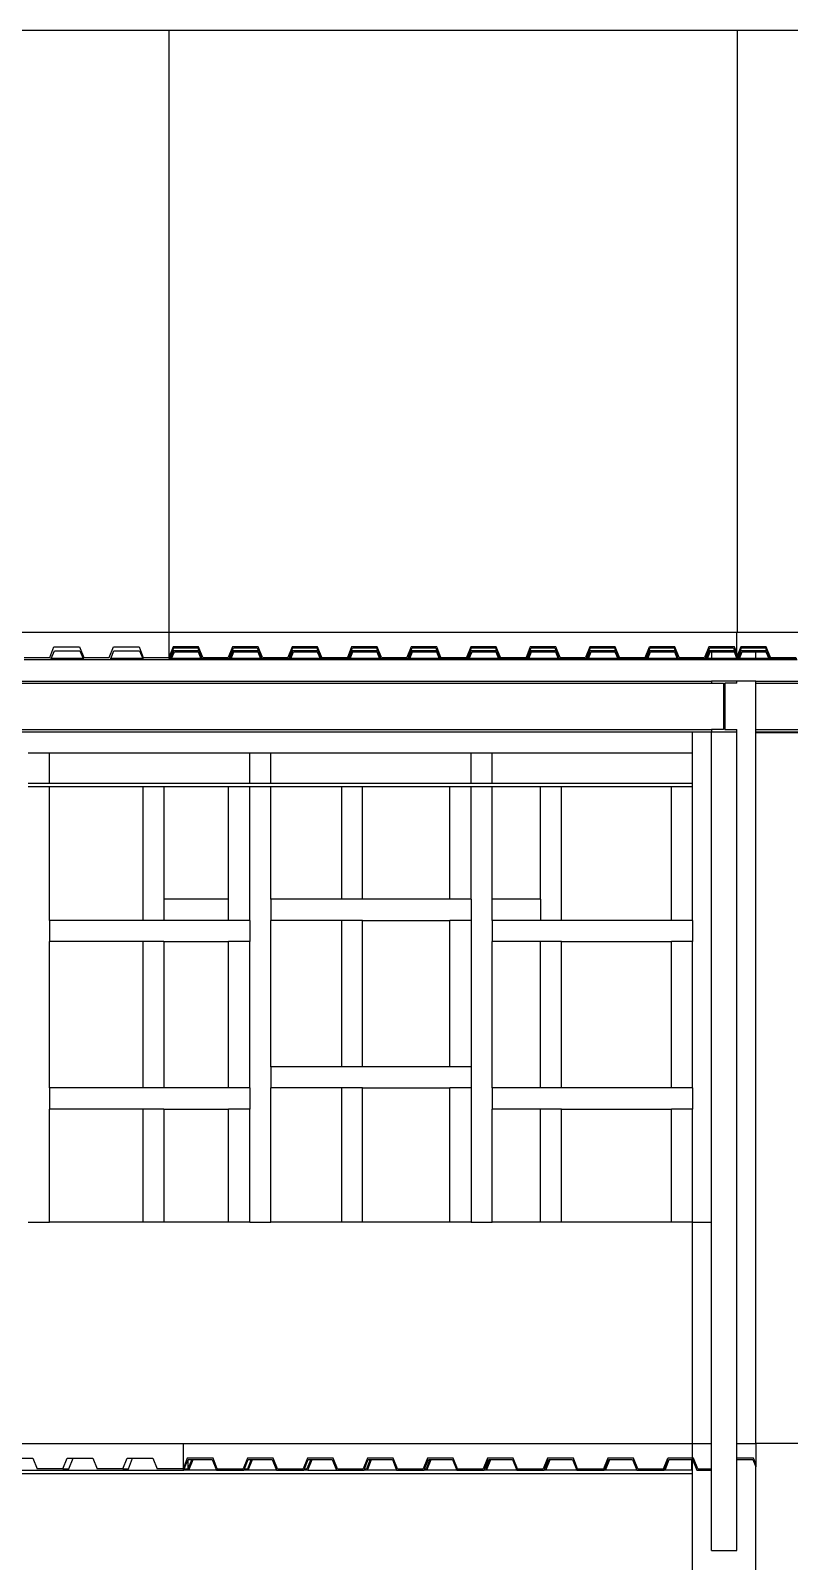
# Model space of a CAD drawing. Header units: metres. Extents: x -59 to 59, y -13 to 12.
# Drawn here: x 5.18 to 8.78, y 5.21 to 12.47 of the extents above; entities that cross this region are included whole.
import ezdxf

# ---------------------------------------------------------------- set-up
doc = ezdxf.new("R2010")
doc.units = ezdxf.units.M

msp = doc.modelspace()

# ---------------------------------------------------------------- linework, layer by layer
for p, q in [((5.8373, 12.467), (2.7308, 12.467)), ((5.8373, 9.6161), (5.8373, 12.467)), ((8.5304, 12.467), (5.8373, 12.467)), ((8.5304, 12.467), (8.5304, 9.6161)), ((11.2234, 12.467), (8.5304, 12.467)), ((2.7308, 9.6161), (5.835, 9.6161)), ((5.835, 9.6161), (5.835, 9.4961)), ((5.835, 9.6161), (5.8373, 9.6161)), ((5.8373, 9.6161), (8.528, 9.6161)), ((8.528, 9.6161), (8.528, 9.5211)), ((8.528, 9.6161), (8.5304, 9.6161)), ((8.5304, 9.6161), (11.221, 9.6161)), ((5.2702, 9.4961), (5.2903, 9.5461)), ((5.2774, 9.4904), (5.2927, 9.5277)), ((5.2903, 9.5461), (5.4114, 9.5461)), ((5.2927, 9.5277), (5.4137, 9.5277)), ((5.4114, 9.5461), (5.4315, 9.4961)), ((5.4137, 9.5277), (5.429, 9.4904)), ((5.5526, 9.4961), (5.5727, 9.5461)), ((5.5598, 9.4904), (5.5751, 9.5277)), ((5.5727, 9.5461), (5.6938, 9.5461)), ((5.5751, 9.5277), (5.6961, 9.5277)), ((5.6938, 9.5461), (5.714, 9.4961)), ((5.6961, 9.5277), (5.7114, 9.4904)), ((5.8552, 9.5461), (5.835, 9.4961)), ((5.8389, 9.4904), (5.8591, 9.5404)), ((5.8575, 9.5277), (5.8395, 9.4836)), ((5.8485, 9.4904), (5.8614, 9.522)), ((5.9762, 9.5461), (5.8552, 9.5461)), ((5.9774, 9.5277), (5.8575, 9.5277)), ((5.8591, 9.5404), (5.9723, 9.5404)), ((5.8614, 9.522), (5.9746, 9.522)), ((5.9723, 9.5404), (5.9774, 9.5277)), ((5.9746, 9.522), (5.9876, 9.4904)), ((5.9964, 9.4961), (5.9762, 9.5461)), ((5.9774, 9.5277), (5.9925, 9.4904)), ((6.1376, 9.5461), (6.1174, 9.4961)), ((6.1213, 9.4904), (6.1415, 9.5404)), ((6.1399, 9.5277), (6.1219, 9.4836)), ((6.1309, 9.4904), (6.1438, 9.522)), ((6.2586, 9.5461), (6.1376, 9.5461)), ((6.2598, 9.5277), (6.1399, 9.5277)), ((6.1415, 9.5404), (6.2547, 9.5404)), ((6.1438, 9.522), (6.257, 9.522)), ((6.2547, 9.5404), (6.2598, 9.5277)), ((6.257, 9.522), (6.27, 9.4904)), ((6.2788, 9.4961), (6.2586, 9.5461)), ((6.2598, 9.5277), (6.2749, 9.4904)), ((6.42, 9.5461), (6.3998, 9.4961)), ((6.4037, 9.4904), (6.4239, 9.5404)), ((6.4223, 9.5277), (6.4043, 9.4836)), ((6.4133, 9.4904), (6.4262, 9.522)), ((6.541, 9.5461), (6.42, 9.5461)), ((6.5422, 9.5277), (6.4223, 9.5277)), ((6.4239, 9.5404), (6.5371, 9.5404)), ((6.4262, 9.522), (6.5395, 9.522)), ((6.5371, 9.5404), (6.5422, 9.5277)), ((6.5395, 9.522), (6.5524, 9.4904)), ((6.5612, 9.4961), (6.541, 9.5461)), ((6.5422, 9.5277), (6.5573, 9.4904)), ((6.7024, 9.5461), (6.6822, 9.4961)), ((6.6861, 9.4904), (6.7063, 9.5404)), ((6.7048, 9.5277), (6.6867, 9.4836)), ((6.6957, 9.4904), (6.7087, 9.522)), ((6.8234, 9.5461), (6.7024, 9.5461)), ((6.8247, 9.5277), (6.7048, 9.5277)), ((6.7063, 9.5404), (6.8195, 9.5404)), ((6.7087, 9.522), (6.8219, 9.522)), ((6.8195, 9.5404), (6.8247, 9.5277)), ((6.8219, 9.522), (6.8348, 9.4904)), ((6.8436, 9.4961), (6.8234, 9.5461)), ((6.8247, 9.5277), (6.8397, 9.4904)), ((6.9848, 9.5461), (6.9646, 9.4961)), ((6.9686, 9.4904), (6.9887, 9.5404)), ((6.9872, 9.5277), (6.9691, 9.4836)), ((6.9781, 9.4904), (6.9911, 9.522)), ((7.1059, 9.5461), (6.9848, 9.5461)), ((7.1071, 9.5277), (6.9872, 9.5277)), ((6.9887, 9.5404), (7.1019, 9.5404)), ((6.9911, 9.522), (7.1043, 9.522)), ((7.1019, 9.5404), (7.1071, 9.5277)), ((7.1043, 9.522), (7.1172, 9.4904)), ((7.126, 9.4961), (7.1059, 9.5461)), ((7.1071, 9.5277), (7.1221, 9.4904)), ((7.2672, 9.5461), (7.2471, 9.4961)), ((7.251, 9.4904), (7.2711, 9.5404)), ((7.2696, 9.5277), (7.2515, 9.4836)), ((7.2605, 9.4904), (7.2735, 9.522)), ((7.3883, 9.5461), (7.2672, 9.5461)), ((7.3895, 9.5277), (7.2696, 9.5277)), ((7.2711, 9.5404), (7.3844, 9.5404)), ((7.2735, 9.522), (7.3867, 9.522)), ((7.3844, 9.5404), (7.3895, 9.5277)), ((7.3867, 9.522), (7.3996, 9.4904)), ((7.4084, 9.4961), (7.3883, 9.5461)), ((7.3895, 9.5277), (7.4045, 9.4904)), ((7.5496, 9.5461), (7.5295, 9.4961)), ((7.5334, 9.4904), (7.5536, 9.5404)), ((7.552, 9.5277), (7.5339, 9.4836)), ((7.543, 9.4904), (7.5559, 9.522)), ((7.6707, 9.5461), (7.5496, 9.5461)), ((7.6719, 9.5277), (7.552, 9.5277)), ((7.5536, 9.5404), (7.6668, 9.5404)), ((7.5559, 9.522), (7.6691, 9.522)), ((7.6668, 9.5404), (7.6719, 9.5277)), ((7.6691, 9.522), (7.6821, 9.4904)), ((7.6909, 9.4961), (7.6707, 9.5461)), ((7.6719, 9.5277), (7.6869, 9.4904)), ((7.8321, 9.5461), (7.8119, 9.4961)), ((7.8158, 9.4904), (7.836, 9.5404)), ((7.8344, 9.5277), (7.8164, 9.4836)), ((7.8254, 9.4904), (7.8383, 9.522)), ((7.9531, 9.5461), (7.8321, 9.5461)), ((7.9543, 9.5277), (7.8344, 9.5277)), ((7.836, 9.5404), (7.9492, 9.5404)), ((7.8383, 9.522), (7.9515, 9.522)), ((7.9492, 9.5404), (7.9543, 9.5277)), ((7.9515, 9.522), (7.9645, 9.4904)), ((7.9733, 9.4961), (7.9531, 9.5461)), ((7.9543, 9.5277), (7.9694, 9.4904)), ((8.0943, 9.4961), (8.1145, 9.5461)), ((8.0982, 9.4904), (8.1184, 9.5404)), ((8.0988, 9.4836), (8.1168, 9.5277)), ((8.1078, 9.4904), (8.1207, 9.522)), ((8.2355, 9.5461), (8.1145, 9.5461)), ((8.2367, 9.5277), (8.1168, 9.5277)), ((8.1184, 9.5404), (8.2316, 9.5404)), ((8.1207, 9.522), (8.2339, 9.522)), ((8.2316, 9.5404), (8.2367, 9.5277)), ((8.2339, 9.522), (8.2469, 9.4904)), ((8.2557, 9.4961), (8.2355, 9.5461)), ((8.2367, 9.5277), (8.2518, 9.4904)), ((8.3969, 9.5461), (8.3767, 9.4961)), ((8.3806, 9.4904), (8.4008, 9.5404)), ((8.3992, 9.5277), (8.3812, 9.4836)), ((8.3902, 9.4904), (8.4031, 9.522)), ((8.5179, 9.5461), (8.3969, 9.5461)), ((8.5191, 9.5277), (8.3992, 9.5277)), ((8.4008, 9.5404), (8.514, 9.5404)), ((8.4031, 9.522), (8.4088, 9.522)), ((8.4088, 9.522), (8.5164, 9.522)), ((8.4088, 9.522), (8.4088, 9.4904)), ((8.514, 9.5404), (8.5191, 9.5277)), ((8.5164, 9.522), (8.528, 9.4936)), ((8.528, 9.5211), (8.5179, 9.5461)), ((8.5191, 9.5277), (8.528, 9.5057)), ((8.5482, 9.5461), (8.528, 9.4961)), ((8.528, 9.5211), (8.528, 9.5057)), ((8.5319, 9.4904), (8.5521, 9.5404)), ((8.5505, 9.5277), (8.5325, 9.4836)), ((8.5415, 9.4904), (8.5544, 9.522)), ((8.6692, 9.5461), (8.5482, 9.5461)), ((8.6704, 9.5277), (8.5505, 9.5277)), ((8.5521, 9.5404), (8.6653, 9.5404)), ((8.5544, 9.522), (8.6188, 9.522)), ((8.6188, 9.4904), (8.6188, 9.522)), ((8.6188, 9.522), (8.6677, 9.522)), ((8.6653, 9.5404), (8.6704, 9.5277)), ((8.6677, 9.522), (8.6806, 9.4904)), ((8.6894, 9.4961), (8.6692, 9.5461)), ((8.6704, 9.5277), (8.6855, 9.4904)), ((5.1491, 9.4961), (5.2702, 9.4961)), ((5.2746, 9.4836), (5.1494, 9.4836)), ((5.2746, 9.4836), (5.2774, 9.4904)), ((5.4318, 9.4836), (5.2746, 9.4836)), ((5.429, 9.4904), (5.2774, 9.4904)), ((5.429, 9.4904), (5.4318, 9.4836)), ((5.4315, 9.4961), (5.5526, 9.4961)), ((5.557, 9.4836), (5.4318, 9.4836)), ((5.557, 9.4836), (5.5598, 9.4904)), ((5.7142, 9.4836), (5.557, 9.4836)), ((5.7114, 9.4904), (5.5598, 9.4904)), ((5.7114, 9.4904), (5.7142, 9.4836)), ((5.714, 9.4961), (5.835, 9.4961)), ((5.8373, 9.4836), (5.7142, 9.4836)), ((5.835, 9.4961), (5.835, 9.4904)), ((5.835, 9.4904), (5.8373, 9.4904)), ((5.8373, 9.4904), (5.8373, 9.4836)), ((5.8373, 9.4904), (5.8389, 9.4904)), ((5.8395, 9.4836), (5.8373, 9.4836)), ((5.8457, 9.4836), (5.8395, 9.4836)), ((5.8399, 9.4904), (5.8398, 9.4926)), ((5.8457, 9.4836), (5.8485, 9.4904)), ((5.9904, 9.4836), (5.8457, 9.4836)), ((5.9876, 9.4904), (5.8485, 9.4904)), ((5.9876, 9.4904), (5.9904, 9.4836)), ((5.9966, 9.4836), (5.9904, 9.4836)), ((5.9925, 9.4904), (5.9938, 9.4904)), ((5.9966, 9.4836), (5.9938, 9.4904)), ((5.9938, 9.4904), (6.1213, 9.4904)), ((5.9964, 9.4961), (6.1174, 9.4961)), ((6.1219, 9.4836), (5.9966, 9.4836)), ((6.1281, 9.4836), (6.1219, 9.4836)), ((6.1281, 9.4836), (6.1309, 9.4904)), ((6.2728, 9.4836), (6.1281, 9.4836)), ((6.27, 9.4904), (6.1309, 9.4904)), ((6.27, 9.4904), (6.2728, 9.4836)), ((6.279, 9.4836), (6.2728, 9.4836)), ((6.2749, 9.4904), (6.2762, 9.4904)), ((6.279, 9.4836), (6.2762, 9.4904)), ((6.2762, 9.4904), (6.4037, 9.4904)), ((6.2788, 9.4961), (6.3998, 9.4961)), ((6.4043, 9.4836), (6.279, 9.4836)), ((6.4105, 9.4836), (6.4043, 9.4836)), ((6.4105, 9.4836), (6.4133, 9.4904)), ((6.5552, 9.4836), (6.4105, 9.4836)), ((6.5524, 9.4904), (6.4133, 9.4904)), ((6.5524, 9.4904), (6.5552, 9.4836)), ((6.5614, 9.4836), (6.5552, 9.4836)), ((6.5573, 9.4904), (6.5586, 9.4904)), ((6.5614, 9.4836), (6.5586, 9.4904)), ((6.5586, 9.4904), (6.6861, 9.4904)), ((6.5612, 9.4961), (6.6822, 9.4961)), ((6.6867, 9.4836), (6.5614, 9.4836)), ((6.6929, 9.4836), (6.6867, 9.4836)), ((6.6929, 9.4836), (6.6957, 9.4904)), ((6.8376, 9.4836), (6.6929, 9.4836)), ((6.8348, 9.4904), (6.6957, 9.4904)), ((6.8348, 9.4904), (6.8376, 9.4836)), ((6.8438, 9.4836), (6.8376, 9.4836)), ((6.8397, 9.4904), (6.841, 9.4904)), ((6.8438, 9.4836), (6.841, 9.4904)), ((6.841, 9.4904), (6.9686, 9.4904)), ((6.8436, 9.4961), (6.9646, 9.4961)), ((6.9691, 9.4836), (6.8438, 9.4836)), ((6.9753, 9.4836), (6.9691, 9.4836)), ((6.9753, 9.4836), (6.9781, 9.4904)), ((7.12, 9.4836), (6.9753, 9.4836)), ((7.1172, 9.4904), (6.9781, 9.4904)), ((7.1172, 9.4904), (7.12, 9.4836)), ((7.1263, 9.4836), (7.12, 9.4836)), ((7.1221, 9.4904), (7.1235, 9.4904)), ((7.1263, 9.4836), (7.1235, 9.4904)), ((7.1235, 9.4904), (7.251, 9.4904)), ((7.126, 9.4961), (7.2471, 9.4961)), ((7.2515, 9.4836), (7.1263, 9.4836)), ((7.2577, 9.4836), (7.2515, 9.4836)), ((7.2577, 9.4836), (7.2605, 9.4904)), ((7.4024, 9.4836), (7.2577, 9.4836)), ((7.3996, 9.4904), (7.2605, 9.4904)), ((7.3996, 9.4904), (7.4024, 9.4836)), ((7.4087, 9.4836), (7.4024, 9.4836)), ((7.4045, 9.4904), (7.4059, 9.4904)), ((7.4087, 9.4836), (7.4059, 9.4904)), ((7.4059, 9.4904), (7.5334, 9.4904)), ((7.4084, 9.4961), (7.5295, 9.4961)), ((7.5339, 9.4836), (7.4087, 9.4836)), ((7.5402, 9.4836), (7.5339, 9.4836)), ((7.5402, 9.4836), (7.543, 9.4904)), ((7.6849, 9.4836), (7.5402, 9.4836)), ((7.6821, 9.4904), (7.543, 9.4904)), ((7.6821, 9.4904), (7.6849, 9.4836)), ((7.6911, 9.4836), (7.6849, 9.4836)), ((7.6869, 9.4904), (7.6883, 9.4904)), ((7.6911, 9.4836), (7.6883, 9.4904)), ((7.6883, 9.4904), (7.8158, 9.4904)), ((7.6909, 9.4961), (7.8119, 9.4961)), ((7.8164, 9.4836), (7.6911, 9.4836)), ((7.8226, 9.4836), (7.8164, 9.4836)), ((7.8226, 9.4836), (7.8254, 9.4904)), ((7.9673, 9.4836), (7.8226, 9.4836)), ((7.9645, 9.4904), (7.8254, 9.4904)), ((7.9645, 9.4904), (7.9673, 9.4836)), ((7.9735, 9.4836), (7.9673, 9.4836)), ((7.9694, 9.4904), (7.9707, 9.4904)), ((7.9735, 9.4836), (7.9707, 9.4904)), ((7.9707, 9.4904), (8.0982, 9.4904)), ((7.9733, 9.4961), (8.0943, 9.4961)), ((8.0988, 9.4836), (7.9735, 9.4836)), ((8.105, 9.4836), (8.0988, 9.4836)), ((8.105, 9.4836), (8.1078, 9.4904)), ((8.2497, 9.4836), (8.105, 9.4836)), ((8.2469, 9.4904), (8.1078, 9.4904)), ((8.2469, 9.4904), (8.2497, 9.4836)), ((8.2559, 9.4836), (8.2497, 9.4836)), ((8.2518, 9.4904), (8.2531, 9.4904)), ((8.2559, 9.4836), (8.2531, 9.4904)), ((8.2531, 9.4904), (8.3806, 9.4904)), ((8.2557, 9.4961), (8.3767, 9.4961)), ((8.3812, 9.4836), (8.2559, 9.4836)), ((8.3874, 9.4836), (8.3812, 9.4836)), ((8.3874, 9.4836), (8.3902, 9.4904)), ((8.5304, 9.4836), (8.3874, 9.4836)), ((8.4088, 9.4904), (8.3902, 9.4904)), ((8.528, 9.4904), (8.4088, 9.4904)), ((8.528, 9.4961), (8.528, 9.5057)), ((8.528, 9.5057), (8.528, 9.4961)), ((8.528, 9.4961), (8.528, 9.4936)), ((8.528, 9.4936), (8.528, 9.4904)), ((8.528, 9.4904), (8.5293, 9.4904)), ((8.5293, 9.4904), (8.5304, 9.4878)), ((8.5293, 9.4904), (8.5304, 9.4904)), ((8.5304, 9.4904), (8.5304, 9.4878)), ((8.5304, 9.4904), (8.5319, 9.4904)), ((8.5304, 9.4878), (8.5304, 9.4836)), ((8.5325, 9.4836), (8.5304, 9.4836)), ((8.5387, 9.4836), (8.5325, 9.4836)), ((8.5329, 9.4904), (8.5328, 9.4926)), ((8.5387, 9.4836), (8.5415, 9.4904)), ((8.6834, 9.4836), (8.5387, 9.4836)), ((8.6188, 9.4904), (8.5415, 9.4904)), ((8.6806, 9.4904), (8.6188, 9.4904)), ((8.6806, 9.4904), (8.6834, 9.4836)), ((8.6896, 9.4836), (8.6834, 9.4836)), ((8.6855, 9.4904), (8.6868, 9.4904)), ((8.6896, 9.4836), (8.6868, 9.4904)), ((8.6868, 9.4904), (8.8143, 9.4904)), ((8.6894, 9.4961), (8.8104, 9.4961)), ((8.8149, 9.4836), (8.6896, 9.4836)), ((4.7788, 9.3836), (8.4088, 9.3836)), ((4.7788, 9.3738), (8.4088, 9.3738)), ((8.4088, 9.3836), (8.4088, 9.3738)), ((8.5288, 9.3836), (8.4088, 9.3836)), ((8.4088, 9.3738), (8.4657, 9.3738)), ((8.4657, 9.3738), (8.4657, 9.1534)), ((8.4719, 9.3738), (8.4719, 9.1534)), ((8.5288, 9.3738), (8.4719, 9.3738)), ((8.5288, 9.3738), (8.5288, 9.3836)), ((8.6188, 9.3836), (8.5288, 9.3836)), ((8.6188, 9.3738), (8.6188, 9.3836)), ((8.6188, 9.3836), (11.2234, 9.3836)), ((8.6188, 9.3738), (12.1588, 9.3738)), ((8.6188, 9.1534), (8.6188, 9.3738)), ((4.7788, 9.1534), (8.4088, 9.1534)), ((4.7788, 9.1436), (8.3188, 9.1436)), ((8.3188, 9.1436), (8.4088, 9.1436)), ((8.3188, 9.0436), (8.3188, 9.1436)), ((8.4657, 9.1534), (8.4088, 9.1534)), ((8.4088, 9.1534), (8.4088, 9.1436)), ((8.4088, 9.1436), (8.5288, 9.1436)), ((8.4088, 6.8193), (8.4088, 9.1436)), ((8.4719, 9.1534), (8.5288, 9.1534)), ((8.5288, 9.1436), (8.5288, 9.1534)), ((8.5288, 5.7693), (8.5288, 9.1436)), ((8.6188, 9.1436), (8.6188, 9.1534)), ((8.6188, 9.1534), (12.1588, 9.1534)), ((8.6188, 9.1436), (12.1588, 9.1436)), ((8.6188, 9.1393), (8.6188, 9.1436)), ((8.6188, 9.1393), (9.2396, 9.1393)), ((8.6188, 5.7693), (8.6188, 9.1393)), ((5.1688, 9.0436), (5.2688, 9.0436)), ((5.2688, 8.8996), (5.2688, 9.0436)), ((5.2688, 9.0436), (6.2188, 9.0436)), ((6.2188, 9.0436), (6.3188, 9.0436)), ((6.2188, 8.8996), (6.2188, 9.0436)), ((6.3188, 8.8996), (6.3188, 9.0436)), ((6.3188, 9.0436), (7.2688, 9.0436)), ((7.2688, 9.0436), (7.3688, 9.0436)), ((7.2688, 8.8996), (7.2688, 9.0436)), ((7.3688, 8.8996), (7.3688, 9.0436)), ((7.3688, 9.0436), (8.3188, 9.0436)), ((8.3188, 8.8996), (8.3188, 9.0436)), ((5.1688, 8.8996), (5.2688, 8.8996)), ((5.1688, 8.8836), (5.2688, 8.8836)), ((5.2688, 8.8996), (6.2188, 8.8996)), ((5.2688, 8.2493), (5.2688, 8.8836)), ((5.2688, 8.8836), (5.7115, 8.8836)), ((5.7115, 8.8836), (5.7115, 8.2493)), ((5.7115, 8.8836), (5.8109, 8.8836)), ((5.8109, 8.8836), (5.8109, 8.3493)), ((5.8109, 8.8836), (6.1188, 8.8836)), ((6.1188, 8.3493), (6.1188, 8.8836)), ((6.1188, 8.8836), (6.2188, 8.8836)), ((6.2188, 8.8996), (6.3188, 8.8996)), ((6.2188, 8.8836), (6.3188, 8.8836)), ((6.2188, 8.2493), (6.2188, 8.8836)), ((6.3188, 8.8996), (7.2688, 8.8996)), ((6.3188, 8.3493), (6.3188, 8.8836)), ((6.3188, 8.8836), (6.6551, 8.8836)), ((6.6551, 8.3493), (6.6551, 8.8836)), ((6.6551, 8.8836), (6.7544, 8.8836)), ((6.7544, 8.3493), (6.7544, 8.8836)), ((6.7544, 8.8836), (7.1688, 8.8836)), ((7.1688, 8.3493), (7.1688, 8.8836)), ((7.1688, 8.8836), (7.2688, 8.8836)), ((7.2688, 8.8996), (7.3688, 8.8996)), ((7.2688, 8.3493), (7.2688, 8.8836)), ((7.2688, 8.8836), (7.3688, 8.8836)), ((7.3688, 8.8996), (8.3188, 8.8996)), ((7.3688, 8.3493), (7.3688, 8.8836)), ((7.3688, 8.8836), (7.5987, 8.8836)), ((7.5987, 8.3493), (7.5987, 8.8836)), ((7.5987, 8.8836), (7.698, 8.8836)), ((7.698, 8.2493), (7.698, 8.8836)), ((7.698, 8.8836), (8.2188, 8.8836)), ((8.2188, 8.2493), (8.2188, 8.8836)), ((8.2188, 8.8836), (8.3188, 8.8836)), ((8.3188, 8.8836), (8.3188, 8.8996)), ((8.3188, 8.2493), (8.3188, 8.8836)), ((6.1188, 8.3493), (5.8109, 8.3493)), ((5.8109, 8.3493), (5.8109, 8.2493)), ((6.1188, 8.2493), (6.1188, 8.3493)), ((6.3188, 8.3493), (6.3188, 8.2493)), ((6.6551, 8.3493), (6.3188, 8.3493)), ((6.7544, 8.3493), (6.6551, 8.3493)), ((7.1688, 8.3493), (6.7544, 8.3493)), ((7.2688, 8.3493), (7.1688, 8.3493)), ((7.2688, 8.3493), (7.2688, 8.2493)), ((7.5987, 8.3493), (7.3688, 8.3493)), ((7.3688, 8.2493), (7.3688, 8.3493)), ((7.5987, 8.3493), (7.5987, 8.2493)), ((5.2688, 8.2493), (5.2688, 8.1493)), ((5.7115, 8.2493), (5.2688, 8.2493)), ((5.8109, 8.2493), (5.7115, 8.2493)), ((6.1188, 8.2493), (5.8109, 8.2493)), ((6.2188, 8.2493), (6.1188, 8.2493)), ((6.2188, 8.2493), (6.2188, 8.1493)), ((6.3188, 7.555), (6.3188, 8.2493)), ((6.6551, 8.2493), (6.3188, 8.2493)), ((6.6551, 7.555), (6.6551, 8.2493)), ((6.7544, 8.2493), (6.6551, 8.2493)), ((6.7544, 7.555), (6.7544, 8.2493)), ((6.7544, 8.2493), (7.1688, 8.2493)), ((7.1688, 7.555), (7.1688, 8.2493)), ((7.2688, 8.2493), (7.1688, 8.2493)), ((7.2688, 8.2493), (7.2688, 7.555)), ((7.3688, 8.2493), (7.3688, 8.1493)), ((7.5987, 8.2493), (7.3688, 8.2493)), ((7.698, 8.2493), (7.5987, 8.2493)), ((8.2188, 8.2493), (7.698, 8.2493)), ((8.3188, 8.2493), (8.2188, 8.2493)), ((8.3188, 8.2493), (8.3188, 8.1493)), ((5.2688, 7.455), (5.2688, 8.1493)), ((5.7115, 8.1493), (5.2688, 8.1493)), ((5.7115, 8.1493), (5.7115, 7.455)), ((5.8109, 8.1493), (5.7115, 8.1493)), ((5.8109, 8.1493), (5.8109, 7.455)), ((5.8109, 8.1493), (6.1188, 8.1493)), ((6.1188, 7.455), (6.1188, 8.1493)), ((6.2188, 8.1493), (6.1188, 8.1493)), ((6.2188, 7.455), (6.2188, 8.1493)), ((7.3688, 7.455), (7.3688, 8.1493)), ((7.5987, 8.1493), (7.3688, 8.1493)), ((7.5987, 7.455), (7.5987, 8.1493)), ((7.698, 8.1493), (7.5987, 8.1493)), ((7.698, 7.455), (7.698, 8.1493)), ((7.698, 8.1493), (8.2188, 8.1493)), ((8.2188, 7.455), (8.2188, 8.1493)), ((8.3188, 8.1493), (8.2188, 8.1493)), ((8.3188, 7.455), (8.3188, 8.1493)), ((6.3188, 7.555), (6.3188, 7.455)), ((6.6551, 7.555), (6.3188, 7.555)), ((6.7544, 7.555), (6.6551, 7.555)), ((7.1688, 7.555), (6.7544, 7.555)), ((7.2688, 7.555), (7.1688, 7.555)), ((7.2688, 7.555), (7.2688, 7.455)), ((5.2688, 7.455), (5.2688, 7.355)), ((5.7115, 7.455), (5.2688, 7.455)), ((5.8109, 7.455), (5.7115, 7.455)), ((6.1188, 7.455), (5.8109, 7.455)), ((6.2188, 7.455), (6.1188, 7.455)), ((6.2188, 7.455), (6.2188, 7.355)), ((6.3188, 6.8193), (6.3188, 7.455)), ((6.6551, 7.455), (6.3188, 7.455)), ((6.6551, 6.8193), (6.6551, 7.455)), ((6.7544, 7.455), (6.6551, 7.455)), ((6.7544, 6.8193), (6.7544, 7.455)), ((6.7544, 7.455), (7.1688, 7.455)), ((7.1688, 6.8193), (7.1688, 7.455)), ((7.2688, 7.455), (7.1688, 7.455)), ((7.2688, 7.455), (7.2688, 6.8193)), ((7.3688, 7.455), (7.3688, 7.355)), ((7.5987, 7.455), (7.3688, 7.455)), ((7.698, 7.455), (7.5987, 7.455)), ((8.2188, 7.455), (7.698, 7.455)), ((8.3188, 7.455), (8.2188, 7.455)), ((8.3188, 7.455), (8.3188, 7.355)), ((5.2688, 6.8193), (5.2688, 7.355)), ((5.7115, 7.355), (5.2688, 7.355)), ((5.7115, 7.355), (5.7115, 6.8193)), ((5.8109, 7.355), (5.7115, 7.355)), ((5.8109, 7.355), (5.8109, 6.8193)), ((5.8109, 7.355), (6.1188, 7.355)), ((6.1188, 6.8193), (6.1188, 7.355)), ((6.2188, 7.355), (6.1188, 7.355)), ((6.2188, 6.8193), (6.2188, 7.355)), ((7.3688, 6.8193), (7.3688, 7.355)), ((7.5987, 7.355), (7.3688, 7.355)), ((7.5987, 6.8193), (7.5987, 7.355)), ((7.698, 7.355), (7.5987, 7.355)), ((7.698, 6.8193), (7.698, 7.355)), ((7.698, 7.355), (8.2188, 7.355)), ((8.2188, 6.8193), (8.2188, 7.355)), ((8.3188, 7.355), (8.2188, 7.355)), ((8.3188, 6.8193), (8.3188, 7.355)), ((5.1688, 6.8193), (5.2688, 6.8193)), ((5.7115, 6.8193), (5.2688, 6.8193)), ((5.8109, 6.8193), (5.7115, 6.8193)), ((6.1188, 6.8193), (5.8109, 6.8193)), ((6.2188, 6.8193), (6.1188, 6.8193)), ((6.2188, 6.8193), (6.3188, 6.8193)), ((6.6551, 6.8193), (6.3188, 6.8193)), ((6.7544, 6.8193), (6.6551, 6.8193)), ((7.1688, 6.8193), (6.7544, 6.8193)), ((7.2688, 6.8193), (7.1688, 6.8193)), ((7.2688, 6.8193), (7.3688, 6.8193)), ((7.5987, 6.8193), (7.3688, 6.8193)), ((7.698, 6.8193), (7.5987, 6.8193)), ((8.2188, 6.8193), (7.698, 6.8193)), ((8.3188, 6.8193), (8.2188, 6.8193)), ((8.3188, 6.8193), (8.4088, 6.8193)), ((8.3188, 5.7693), (8.3188, 6.8193)), ((8.4088, 5.7693), (8.4088, 6.8193)), ((2.7691, 5.7693), (5.9025, 5.7693)), ((5.9025, 5.7693), (5.9025, 5.6493)), ((5.9025, 5.7693), (8.3188, 5.7693)), ((8.3188, 5.7693), (8.4088, 5.7693)), ((8.3188, 5.6993), (8.3188, 5.7693)), ((8.4088, 5.6493), (8.4088, 5.7693)), ((8.5288, 5.7693), (8.6188, 5.7693)), ((8.5288, 5.6993), (8.5288, 5.7693)), ((9.2396, 5.7693), (8.6188, 5.7693)), ((8.6188, 5.7693), (8.6188, 5.6743)), ((5.0987, 5.6993), (5.1903, 5.6993)), ((5.1903, 5.6993), (5.2107, 5.6493)), ((5.3328, 5.6493), (5.3531, 5.6993)), ((5.3531, 5.6993), (5.3811, 5.6993)), ((5.361, 5.6493), (5.3811, 5.6993)), ((5.3811, 5.6993), (5.4752, 5.6993)), ((5.4752, 5.6993), (5.4955, 5.6493)), ((5.6176, 5.6493), (5.638, 5.6993)), ((5.638, 5.6993), (5.6635, 5.6993)), ((5.6434, 5.6493), (5.6635, 5.6993)), ((5.6635, 5.6993), (5.76, 5.6993)), ((5.76, 5.6993), (5.7804, 5.6493)), ((5.9228, 5.6993), (5.9025, 5.6493)), ((5.9087, 5.6493), (5.9258, 5.6911)), ((6.0449, 5.6993), (5.9228, 5.6993)), ((5.9436, 5.6936), (5.9258, 5.6493)), ((5.9258, 5.6911), (5.9268, 5.6936)), ((5.9258, 5.6911), (5.9258, 5.6493)), ((5.9258, 5.6911), (5.9258, 5.6493)), ((5.9268, 5.6936), (5.9436, 5.6936)), ((5.9297, 5.6436), (5.9499, 5.6936)), ((5.9436, 5.6936), (5.9499, 5.6936)), ((5.9499, 5.6936), (6.041, 5.6936)), ((6.041, 5.6936), (6.0613, 5.6436)), ((6.0652, 5.6493), (6.0449, 5.6993)), ((6.2077, 5.6993), (6.1873, 5.6493)), ((6.1936, 5.6493), (6.2116, 5.6936)), ((6.3298, 5.6993), (6.2077, 5.6993)), ((6.2261, 5.6936), (6.2082, 5.6493)), ((6.2116, 5.6936), (6.2261, 5.6936)), ((6.2121, 5.6436), (6.2323, 5.6936)), ((6.2261, 5.6936), (6.2323, 5.6936)), ((6.2323, 5.6936), (6.3258, 5.6936)), ((6.3258, 5.6936), (6.3462, 5.6436)), ((6.3501, 5.6493), (6.3298, 5.6993)), ((6.4925, 5.6993), (6.4722, 5.6493)), ((6.4785, 5.6493), (6.4965, 5.6936)), ((6.5085, 5.6936), (6.4906, 5.6493)), ((6.6146, 5.6993), (6.4925, 5.6993)), ((6.4945, 5.6436), (6.5147, 5.6936)), ((6.4965, 5.6936), (6.5085, 5.6936)), ((6.5085, 5.6936), (6.5147, 5.6936)), ((6.5147, 5.6936), (6.6107, 5.6936)), ((6.6107, 5.6936), (6.631, 5.6436)), ((6.635, 5.6493), (6.6146, 5.6993)), ((6.7774, 5.6993), (6.757, 5.6493)), ((6.7633, 5.6493), (6.7813, 5.6936)), ((6.7909, 5.6936), (6.773, 5.6493)), ((6.7769, 5.6436), (6.7971, 5.6936)), ((6.8995, 5.6993), (6.7774, 5.6993)), ((6.7813, 5.6936), (6.7909, 5.6936)), ((6.7909, 5.6936), (6.7971, 5.6936)), ((6.7971, 5.6936), (6.8955, 5.6936)), ((6.8955, 5.6936), (6.9159, 5.6436)), ((6.9198, 5.6493), (6.8995, 5.6993)), ((7.0622, 5.6993), (7.0419, 5.6493)), ((7.0482, 5.6493), (7.0662, 5.6936)), ((7.0733, 5.6936), (7.0554, 5.6493)), ((7.0593, 5.6436), (7.0795, 5.6936)), ((7.1843, 5.6993), (7.0622, 5.6993)), ((7.0662, 5.6936), (7.0733, 5.6936)), ((7.0733, 5.6936), (7.0795, 5.6936)), ((7.0795, 5.6936), (7.1804, 5.6936)), ((7.1804, 5.6936), (7.2007, 5.6436)), ((7.2047, 5.6493), (7.1843, 5.6993)), ((7.3471, 5.6993), (7.3268, 5.6493)), ((7.333, 5.6493), (7.351, 5.6936)), ((7.3557, 5.6936), (7.3379, 5.6493)), ((7.3418, 5.6436), (7.3619, 5.6936)), ((7.4692, 5.6993), (7.3471, 5.6993)), ((7.351, 5.6936), (7.3557, 5.6936)), ((7.3557, 5.6936), (7.3619, 5.6936)), ((7.3619, 5.6936), (7.4652, 5.6936)), ((7.4652, 5.6936), (7.4856, 5.6436)), ((7.4895, 5.6493), (7.4692, 5.6993)), ((7.632, 5.6993), (7.6116, 5.6493)), ((7.6179, 5.6493), (7.6359, 5.6936)), ((7.6381, 5.6936), (7.6203, 5.6493)), ((7.6242, 5.6436), (7.6443, 5.6936)), ((7.754, 5.6993), (7.632, 5.6993)), ((7.6359, 5.6936), (7.6381, 5.6936)), ((7.6381, 5.6936), (7.6443, 5.6936)), ((7.6443, 5.6936), (7.7501, 5.6936)), ((7.7501, 5.6936), (7.7704, 5.6436)), ((7.7744, 5.6493), (7.754, 5.6993)), ((7.9168, 5.6993), (7.8965, 5.6493)), ((7.9004, 5.6436), (7.9208, 5.6936)), ((7.9066, 5.6436), (7.9268, 5.6936)), ((8.0389, 5.6993), (7.9168, 5.6993)), ((7.9208, 5.6936), (7.9268, 5.6936)), ((7.9268, 5.6936), (8.035, 5.6936)), ((8.035, 5.6936), (8.0553, 5.6436)), ((8.0592, 5.6493), (8.0389, 5.6993)), ((8.1813, 5.6493), (8.2017, 5.6993)), ((8.1853, 5.6436), (8.2056, 5.6936)), ((8.189, 5.6436), (8.2092, 5.6936)), ((8.3188, 5.6993), (8.2017, 5.6993)), ((8.2056, 5.6936), (8.2092, 5.6936)), ((8.2092, 5.6936), (8.3165, 5.6936)), ((8.3165, 5.6436), (8.3165, 5.6936)), ((8.3165, 5.6936), (8.3188, 5.6936)), ((8.3238, 5.6993), (8.3188, 5.6993)), ((8.3188, 5.6936), (8.3188, 5.6993)), ((8.3188, 5.6936), (8.3198, 5.6936)), ((8.3188, 5.6436), (8.3188, 5.6936)), ((8.3198, 5.6936), (8.3402, 5.6436)), ((8.3441, 5.6493), (8.3238, 5.6993)), ((8.6086, 5.6993), (8.5288, 5.6993)), ((8.5288, 5.6936), (8.5288, 5.6993)), ((8.5288, 5.6936), (8.6047, 5.6936)), ((8.5288, 5.2616), (8.5288, 5.6936)), ((8.6047, 5.6936), (8.6188, 5.6589)), ((8.6188, 5.6743), (8.6086, 5.6993)), ((8.6188, 5.6743), (8.6188, 5.6589)), ((-6.3812, 5.6436), (5.9025, 5.6436)), ((-6.3812, 5.6276), (8.3188, 5.6276)), ((5.3328, 5.6493), (5.2107, 5.6493)), ((5.3328, 5.6493), (5.361, 5.6493)), ((5.6176, 5.6493), (5.4955, 5.6493)), ((5.6176, 5.6493), (5.6434, 5.6493)), ((5.9025, 5.6493), (5.7804, 5.6493)), ((5.9025, 5.6493), (5.9025, 5.6436)), ((5.9025, 5.6436), (5.9064, 5.6436)), ((5.9064, 5.6436), (5.9087, 5.6493)), ((5.9234, 5.6436), (5.9064, 5.6436)), ((5.9074, 5.6436), (5.9073, 5.6458)), ((5.9074, 5.6436), (5.9073, 5.6458)), ((5.9087, 5.6493), (5.9234, 5.6493)), ((5.9234, 5.6493), (5.9234, 5.6436)), ((5.9234, 5.6493), (5.9258, 5.6493)), ((5.9258, 5.6436), (5.9234, 5.6436)), ((5.9258, 5.6493), (5.9258, 5.6436)), ((5.9297, 5.6436), (5.9258, 5.6436)), ((6.0613, 5.6436), (5.9297, 5.6436)), ((5.9307, 5.6436), (5.9306, 5.6458)), ((6.0613, 5.6436), (6.1913, 5.6436)), ((6.0652, 5.6493), (6.1873, 5.6493)), ((6.1913, 5.6436), (6.1936, 5.6493)), ((6.2121, 5.6436), (6.1913, 5.6436)), ((6.1936, 5.6493), (6.2082, 5.6493)), ((6.3462, 5.6436), (6.2121, 5.6436)), ((6.3462, 5.6436), (6.4761, 5.6436)), ((6.3501, 5.6493), (6.4722, 5.6493)), ((6.4761, 5.6436), (6.4785, 5.6493)), ((6.4945, 5.6436), (6.4761, 5.6436)), ((6.4785, 5.6493), (6.4906, 5.6493)), ((6.4945, 5.6436), (6.631, 5.6436)), ((6.631, 5.6436), (6.761, 5.6436)), ((6.635, 5.6493), (6.757, 5.6493)), ((6.761, 5.6436), (6.7633, 5.6493)), ((6.7769, 5.6436), (6.761, 5.6436)), ((6.7633, 5.6493), (6.773, 5.6493)), ((6.9159, 5.6436), (6.7769, 5.6436)), ((6.9159, 5.6436), (7.0458, 5.6436)), ((6.9198, 5.6493), (7.0419, 5.6493)), ((7.0458, 5.6436), (7.0482, 5.6493)), ((7.0593, 5.6436), (7.0458, 5.6436)), ((7.0482, 5.6493), (7.0554, 5.6493)), ((7.2007, 5.6436), (7.0593, 5.6436)), ((7.2007, 5.6436), (7.3307, 5.6436)), ((7.2047, 5.6493), (7.3268, 5.6493)), ((7.3307, 5.6436), (7.333, 5.6493)), ((7.3418, 5.6436), (7.3307, 5.6436)), ((7.333, 5.6493), (7.3379, 5.6493)), ((7.4856, 5.6436), (7.3418, 5.6436)), ((7.4856, 5.6436), (7.6156, 5.6436)), ((7.4895, 5.6493), (7.6116, 5.6493)), ((7.6156, 5.6436), (7.6179, 5.6493)), ((7.6242, 5.6436), (7.6156, 5.6436)), ((7.6179, 5.6493), (7.6203, 5.6493)), ((7.7704, 5.6436), (7.6242, 5.6436)), ((7.7704, 5.6436), (7.9004, 5.6436)), ((7.7744, 5.6493), (7.8965, 5.6493)), ((7.9066, 5.6436), (7.9004, 5.6436)), ((8.0553, 5.6436), (7.9066, 5.6436)), ((8.0553, 5.6436), (8.1853, 5.6436)), ((8.0592, 5.6493), (8.1813, 5.6493)), ((8.189, 5.6436), (8.1853, 5.6436)), ((8.3165, 5.6436), (8.189, 5.6436)), ((8.3188, 5.6436), (8.3165, 5.6436)), ((8.3188, 5.6276), (8.3188, 5.6436)), ((8.3188, 5.1596), (8.3188, 5.6276)), ((8.3402, 5.6436), (8.4088, 5.6436)), ((8.3441, 5.6493), (8.4088, 5.6493)), ((8.4088, 5.6436), (8.4088, 5.6493)), ((8.4088, 5.2616), (8.4088, 5.6436)), ((8.6188, 3.609), (8.6188, 5.6589)), ((8.4088, 5.2616), (8.5288, 5.2616))]:
    msp.add_line(p, q)

doc.saveas('drawing.dxf')
